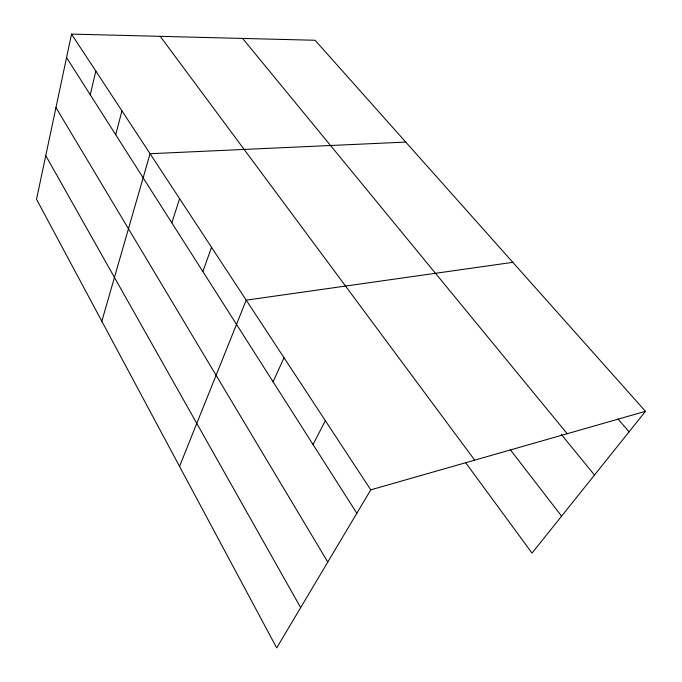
<?xml version="1.0" encoding="UTF-8"?>
<svg xmlns="http://www.w3.org/2000/svg" width="682" height="682" viewBox="0 0 682 682"><rect width="100%" height="100%" fill="white"/><g stroke="black" fill="none" stroke-linecap="round" stroke-linejoin="round"><path stroke-width="1.02" d="M71.542 34.1L36.513 199.238L276.696 647.9L370.769 489.847L645.487 411.331L315.093 40.264L71.542 34.1L370.769 489.847M90.263 94.789L95.821 71.073M115.718 134.763L121.925 110.842M101.831 321.248L150.074 153.714L405.756 142.086M171.847 222.869L179.596 198.675M202.869 271.581L211.539 247.327M179.536 466.411L246.219 300.148L512.821 262.331M273.09 381.818L284.019 357.718M313.038 444.528L325.357 420.683M645.487 411.331L532.045 553.093L465.491 462.473M618.08 419.089L629.094 431.817M242.622 38.431L567.194 433.709M561.312 434.425L594.499 475.056M510.213 449.617L561.601 516.163M160.227 36.342L474.706 460.145M66.555 57.578L356.831 513.273M55.958 107.56L327.795 562.053M45.762 155.615L300.668 607.619"/></g></svg>
